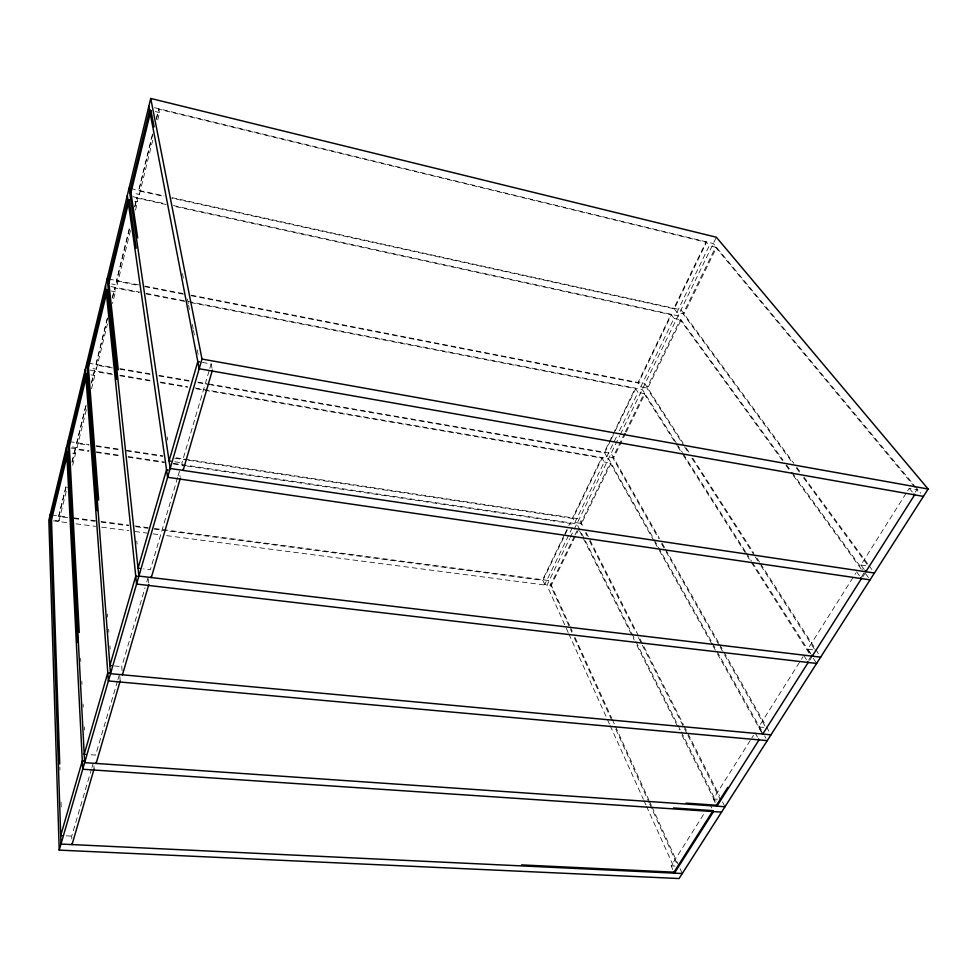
<?xml version="1.0" encoding="UTF-8"?>
<svg xmlns="http://www.w3.org/2000/svg" width="977" height="977" viewBox="0 0 977 977"><rect width="100%" height="100%" fill="white"/><g stroke="black" fill="none" stroke-linecap="round" stroke-linejoin="round"><path stroke-width="0.73" stroke-dasharray="4.88 3.66" d="M65.935 486.631L58.754 515.868L58.962 520.973L53.222 520.216M72.042 461.779L75.266 448.626L75.559 453.572L71.956 468.215M85.732 406.029L76.719 442.74L77.012 447.661L71.113 446.77M91.496 382.532L94.39 370.796L94.781 375.522L91.52 388.773M107.372 317.904L95.941 364.482L96.344 369.196L89.823 368.085M112.379 297.521L114.883 287.336L115.396 291.818L112.526 303.493M129.282 228.716L116.556 280.558L117.069 285.015L111.696 283.977M134.741 206.501L136.927 197.61L137.574 201.787L135.412 210.556M152.314 134.948L138.71 190.32L139.369 194.472L132.445 192.945M156.247 118.925L158.75 108.728L159.544 112.575L157.382 121.343M65.972 487.303L58.779 516.552L67.853 517.749M72.078 462.439L75.302 449.286L88.895 451.313M86.135 405.199L76.756 443.387L88.822 445.219M91.557 383.167L94.439 371.419L112.465 374.496M107.446 318.502L95.99 365.105L112.489 367.95M112.453 298.119L114.956 287.922L138.893 292.563M129.367 229.29L116.617 281.144L137.549 285.235M134.826 207.051L137.012 198.16L166.786 204.657M152.766 134.02L138.807 190.869L164.087 196.438M156.357 119.438L158.86 109.229L706.493 242.32L674.313 308.817L171.525 198.075M58.962 520.973L67.254 487.267M77.012 447.661L86.806 407.91M96.344 369.196L107.482 323.937M117.069 285.015L130.735 229.534M139.369 194.472L152.705 140.358M71.822 838.938L71.7 836.117L91.52 768.984M91.96 767.519L93.255 763.147M117.484 681.103L95.624 755.099L88.492 754.598M117.912 679.65L119.621 673.849M122.101 670.723L121.746 666.644L145.036 587.8M146.758 581.95L148.052 577.578M177.619 477.448L150.385 569.664L143.534 568.834M178.046 475.982L179.353 471.598L180.134 476.642M182.406 465.882L181.93 462.866L209.408 369.782M209.847 368.329L211.13 363.969L202.239 362.382M564.279 535.03L542.662 579.727L544.775 584.454L551.333 585.308L579.141 528.435M564.938 533.674L568.211 526.896M568.87 525.541L570.177 522.829L572.461 527.446L544.775 584.454M567.197 530.218L542.943 580.362L167.714 530.902M610.576 440.554L604.641 452.839L211.52 385.036M611.248 439.186L614.545 432.359M615.205 431.004L635.673 388.687L188.28 302.113M574.879 522.463L604.25 461.987L601.759 457.517L572.571 517.871L574.879 522.463L581.571 523.477L611.065 463.147L604.25 461.987M625.646 433.324L613.641 457.883L606.815 456.711L616.78 436.194M619.43 430.723L638.03 392.424L635.319 388.113L604.311 452.241L606.815 456.711M640.753 386.807L673.996 318.368L671.028 314.24L638.018 382.508L640.753 386.807L647.739 388.162L681.103 319.906L673.996 318.368M676.902 312.371L709.278 245.703L706.066 241.795L673.922 308.268L676.902 312.371L684.022 313.935L716.532 247.462L709.278 245.703M568.211 632.522L546.925 585.272L569.591 538.693M570.25 537.35L573.548 530.584M574.207 529.241L619.723 435.73M620.383 434.362L716.361 237.228M574.293 536.434L550.466 585.199L569.933 628.101M574.952 535.078L576.931 531.012M624.73 433.165L612.738 457.724L658.522 538.425M625.402 431.797L644.063 393.584L676.817 445.109M626.318 431.956L644.991 393.768L638.03 392.424M672.787 869.506L671.15 865.854L704.27 813.34M715.14 802.569L713.332 798.966L751.069 739.137M751.875 737.855L753.475 735.315M761.425 731.688L758.75 726.949L800.603 660.586M801.409 659.316L803.021 656.764M810.751 653.833L807.796 649.192L855.779 573.108M864.181 569.493L860.896 564.987L906.827 492.139M907.633 490.869L909.245 488.305L918.001 489.868L915.571 493.69M808.651 660.171L811.069 656.349L747.222 555.876M861.567 576.772L864.01 572.913M915.217 492.213L916.841 489.66M809.762 660.293L812.18 656.483M862.703 576.943L865.146 573.084M66.204 835.836L71.7 836.117M671.15 865.854L675.058 866.049M713.332 798.966L717.338 799.247M114.333 665.948L121.746 666.644M758.75 726.949L764.209 727.462M807.796 649.192L813.377 649.864M53.381 520.863L68.475 522.829M76.023 523.819L95.636 526.371M101.681 527.165L128.842 530.706M134.875 531.5L146.953 533.076M152.998 533.857L160.533 534.846M166.578 535.628L546.925 585.272M51.61 514.928L68.329 517.138M73.873 517.871L95.551 520.729M101.095 521.462L128.817 525.113M134.863 525.919L148.48 527.714M154.525 528.508L549.196 580.594L569.567 625.439M73.91 518.543L95.087 521.339M101.144 522.133L128.378 525.724M135.95 526.713L148.052 528.313M154.097 529.107L166.2 530.706M70.869 447.967L89.054 450.69M96.393 451.789L120.672 455.429M128.085 456.54L164.331 461.974M173.344 463.33L576.833 523.831L631.435 632.62M96.442 452.449L120.598 456.064M128.146 457.199L164.38 462.622M173.442 463.977L185.508 465.785M187.022 466.017L570.483 523.44M72.616 453.133L75.559 453.572M69.367 441.616L89.017 444.596M96.308 445.707L120.696 449.396M126.448 450.275L162.927 455.795M176.19 457.81L579.251 518.872L583.635 527.556M96.357 446.355L120.489 450.006M126.521 450.922L162.707 456.393M174.773 458.225L186.839 460.045M188.341 460.277L572.876 518.482L602.088 458.103L195.07 388.602M174.785 461.791L181.93 462.866M860.896 564.987L866.611 565.842M90.885 374.863L94.781 375.522M89.835 370.014L112.404 373.873M119.902 375.156L151.484 380.554M160.436 382.08L187.572 386.721M194.96 387.979L608.549 458.677L653.589 538.693M119.976 375.779L151.508 381.164M160.521 382.703L187.56 387.319M88.357 363.175L112.477 367.34M119.902 368.622L150.079 373.825M158.958 375.363L190.686 380.835M198.013 382.105L207.026 383.656M208.528 383.924L611.113 453.413L659.487 538.571M120 369.245L150.006 374.423M159.007 375.974L189.013 381.152M198.026 382.703L210.018 384.779M111.378 291.036L115.396 291.818M110.889 286.554L139.931 292.184M145.915 293.344L186.668 301.234M188.17 301.527L642.255 389.457L676.133 442.703M146.379 294.004L186.778 301.82M108.691 279.019L138.649 284.881M144.645 286.053L183.786 293.698M191.077 295.127L644.967 383.876L683.07 443.131M145.023 286.701L183.896 294.297M191.37 295.75L638.384 383.082L671.431 314.789L172.734 205.964M132.799 196.707L165.186 203.778M173.442 205.585L678.111 315.791L783.066 460.155M134.802 201.189L137.574 201.787M130.552 188.512L163.989 195.888M172.208 197.696L681.018 309.843L793.849 463.379M154.5 107.69L713.283 243.554L914.106 485.178M155.27 111.537L159.544 112.575M914.68 485.862L920.713 493.141M914.887 487.315L715.567 247.23L683.082 313.727L792.787 463.196M909.245 488.305L912.848 492.677M796.707 467.262L801.055 473.173M803.937 477.094L868.101 564.413M869.017 565.646L874.439 573.023M796.389 468.093L799.992 472.99M803.582 477.9L868.333 566.098M786.534 464.93L791.138 471.268M791.895 472.306L862.471 569.396M865.585 573.682L868.431 577.59M782.406 460.509L680.163 319.699L646.811 387.979L683.741 445.512M785.984 465.455L792.262 474.101M793.165 475.335L863.118 571.679M856.585 571.814L859.845 576.332M686.208 448.016L689.64 453.352M692.803 458.286L753.841 553.226M757.016 558.172L759.605 562.202M760.436 563.497L814.867 648.166M815.685 649.449L820.643 657.155M684.559 446.794L688.663 453.181M691.948 458.298L754.317 555.461M755.148 556.743L760.069 564.413M760.888 565.695L815.062 650.071M676.951 443.998L682.361 452.485M683.179 453.78L745.805 552.164M746.22 552.823L751.533 561.177M752.351 562.471L810.544 653.906M813.34 658.29L815.88 662.284M677.635 446.404L682.544 454.122M683.363 455.416L746.404 554.594M803.815 655.482L806.746 660.134M662.15 543.249L665.154 548.537M665.496 549.147L719.182 643.66M719.597 644.38L765.724 725.569M766.469 726.888L770.975 734.814M661.527 543.713L665.276 550.332M666.033 551.651L719.316 645.589M720.073 646.908L723.823 653.528M724.568 654.846L765.858 727.621M654.224 539.805L711.854 642.219M712.526 643.403L716.349 650.193M716.996 651.354L762.011 731.321M764.588 735.889L765.919 738.258M654.126 541.209L610.161 462.988L580.68 523.342L582.744 527.421M654.871 542.528L658.596 549.159M659.341 550.491L712.245 644.6M712.99 645.931L716.715 652.563M717.46 653.882L762.17 733.422M755.087 732.762L757.725 737.513M586.115 532.453L683.473 724.739M684.156 726.094L719.487 795.876M722.553 801.934L724.983 806.733M585.492 532.856L586.872 535.579M589.62 541.026L635.697 632.156M638.445 637.59L683.827 727.364M684.511 728.732L687.258 734.167M687.955 735.522L720.269 799.455M631.777 633.304L635.197 640.118M635.88 641.486L680.578 730.54M681.262 731.895L716.068 801.25M579.617 531.024L634.244 640.008M636.967 645.455L679.296 729.917M682.031 735.376L715.482 802.117M709.925 804.364L711.72 807.979M570.202 626.831L572.717 632.363M575.05 637.517L611.687 718.168M612.261 719.426L614.838 725.081M615.425 726.363L648.85 799.943M649.412 801.201L651.366 805.5M651.928 806.733L677.855 863.802M680.065 868.675L682.276 873.523M570.556 629.493L571.814 632.253M574.329 637.798L611.993 720.855M615.766 729.16L649.046 802.52M649.668 803.9L677.928 866.196M568.846 633.914L609.55 724.262M610.173 725.655L643.367 799.32M643.99 800.713L645.87 804.877M646.493 806.269L674.057 867.429M211.13 363.969L212.009 368.256M182.491 273.609L183.358 278.103M187.413 299.06L188.28 303.542M188.573 305.044L189.44 309.526M192.335 324.498L193.214 328.993M193.495 330.482L194.362 334.977M197.269 349.937L198.136 354.431M167.201 437.049L167.653 440.065M148.199 578.897L148.651 582.854M136.756 541.087L137.073 544.116M119.853 676.572L120.183 680.651M107.482 614.008L107.714 617.049M108.655 629.2L108.887 632.241M109.949 645.919L110.181 648.96M93.926 765.858L94.085 768.643M80.627 658.376L80.786 661.417M81.836 681.238L82.007 684.291M83.057 704.099L83.216 707.153M84.278 726.961L84.437 730.014M59.853 767.018L59.951 770.071M61.038 802.093L61.246 808.187"/><path stroke-width="1.47" d="M150.727 98.457L48.85 520.265L59.218 850.124L679.064 878.543L928.15 489.025L716.361 237.228L150.727 98.457L201.995 359.06L59.218 850.124M51.5 519.996L67.901 452.424L66.717 452.253L50.352 519.849L51.5 519.996L59.744 763.977M69.343 446.513L86.892 374.191L85.683 373.983L68.158 446.33L69.343 446.513L79.247 632.461M88.431 367.84L107.275 290.254L106.017 290.01L87.209 367.633L88.431 367.84L98.665 500.041M108.923 283.44L129.184 199.967L127.889 199.687L107.665 283.183L108.923 283.44L118.254 369.819M130.967 192.628L150.91 110.474L149.566 110.157L129.672 192.347L130.967 192.628L137.672 237.887M713.039 810.629L713.515 811.594L674.423 873.157L673.983 872.18L713.039 810.629L673.495 807.955M758.518 738.93L759.044 739.894L716.947 806.184L716.471 805.219L727.792 787.364M521.584 864.901L673.983 872.18M682.276 873.523L60.977 844.055L50.181 514.745M62.174 835.64L60.696 835.567L82.3 760.9L83.827 760.998M721.527 812.131L82.727 769.265L66.473 447.307M724.983 806.733L84.645 762.646L67.901 441.396M686.062 803.118L716.471 805.219M85.732 754.403L84.205 754.293L107.8 672.75L109.375 672.897M767.25 740.627L108.398 680.945L85.329 369.245M770.975 734.814L110.511 673.69L86.855 362.919M111.476 665.667L109.888 665.52L135.754 576.112L137.391 576.308M816.613 663.444L136.572 584.051L105.553 285.528M820.643 657.155L138.893 576.076L107.189 278.726M139.699 568.37L138.05 568.174L166.53 469.705L168.239 469.949M870.067 579.85L167.617 477.277L127.291 195.51M874.439 573.023L170.169 468.484L129.062 188.182M170.792 461.193L169.07 460.936L197.806 361.6L199.589 361.917M923.436 496.401L199.174 368.744L148.834 106.31M201.995 359.06L928.15 489.025M913.922 493.971L914.643 494.85L865.817 571.74L865.158 570.837M860.822 577.688L861.47 578.592L812.229 656.153L811.631 655.213M807.625 661.527L808.211 662.455L762.756 734.057L762.219 733.104M212.4 370.149L183.126 470.401L182.955 469.387M150.91 110.474L154.097 126.937M180.366 478.156L151.313 577.554L151.191 576.503M129.184 199.967L136.169 248.231M148.834 584.429L122.443 674.802L122.357 673.703M107.275 290.254L116.678 379.552M120.208 680.92L96.125 763.44L96.064 762.329M86.892 374.191L97.163 510.653M94.11 768.923L72.042 844.58L71.993 843.444M67.901 452.424L77.708 642.439"/></g></svg>
